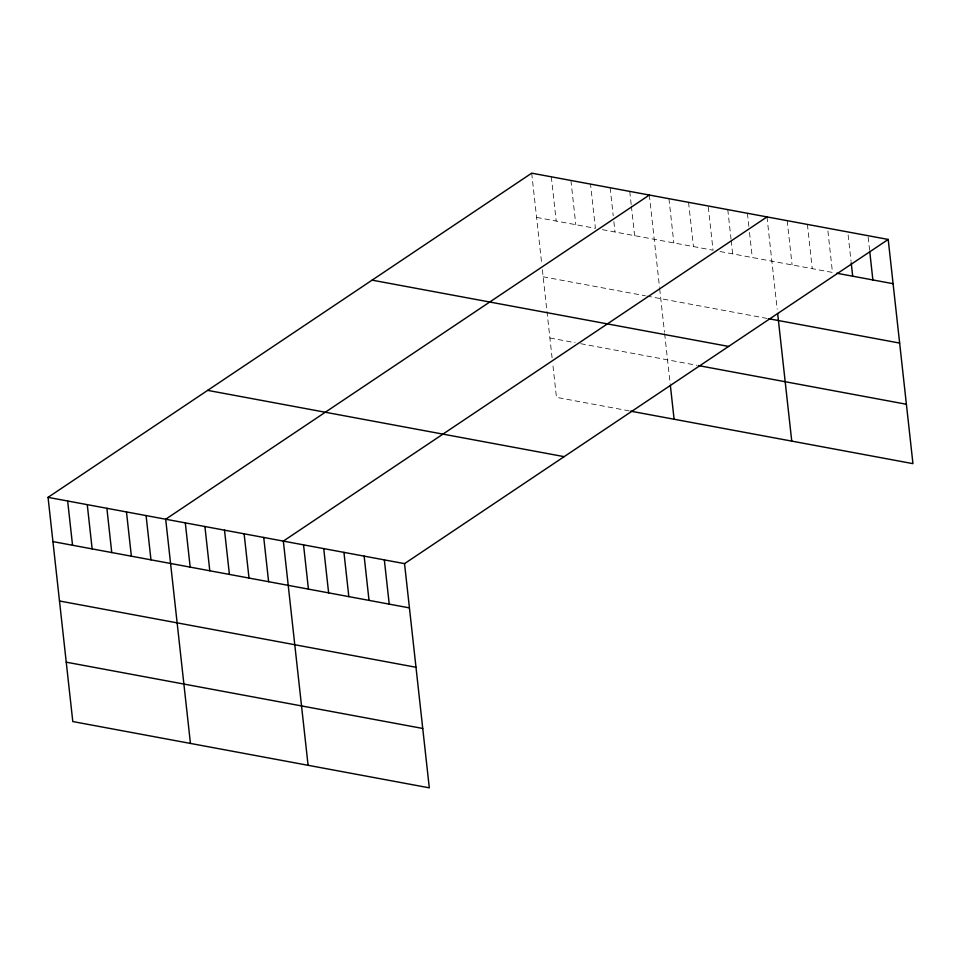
<?xml version="1.0" encoding="UTF-8"?>
<svg xmlns="http://www.w3.org/2000/svg" width="961" height="961" viewBox="0 0 961 961"><rect width="100%" height="100%" fill="white"/><g stroke="black" fill="none" stroke-linecap="round" stroke-linejoin="round"><path stroke-width="0.72" stroke-dasharray="4.8 3.6" d="M536.586 217.414L595.412 228.346L590.522 184.092M602.415 229.655L713.05 250.22L708.173 205.966M720.053 251.53L832.478 272.431L827.589 228.177M543.145 276.792L645.384 295.808M646.777 296.06L767.226 318.463M549.896 337.972L575.11 342.669M580.708 343.702L696.953 365.312M629.275 410.9L556.455 397.361L552.707 363.426M868.155 237.163L869.621 250.437M848.119 234.88L851.05 261.428M807.396 224.418L812.273 268.672M787.191 220.67L792.08 264.912M766.986 216.91L777.185 309.226M747.382 213.258L748.847 226.532M749.496 232.442L752.271 257.512M727.777 209.618L731.033 239.121M731.189 240.598L732.654 253.872M688.557 202.327L693.446 246.581M668.952 198.675L673.841 242.929M649.348 195.035L659.534 287.351M659.69 288.768L664.483 332.17M664.652 333.623L670.189 383.883M629.743 191.383L631.209 204.669M631.365 206.134L634.62 235.637M610.127 187.743L613.226 215.769M613.875 221.667L615.016 231.997M570.918 180.452L575.807 224.706M551.314 176.8L556.191 221.054M531.697 173.16L541.74 264.071M542.364 269.729L552.082 357.768"/><path stroke-width="1.44" d="M888.204 239.445L404.545 563.639L429.303 787.84L72.796 721.555L48.05 497.354L531.697 173.16L888.204 239.445L912.95 463.646L630.68 411.164M649.348 195.035L165.688 519.228L190.446 743.43M766.986 216.91L283.339 541.103L308.085 765.304M836.803 273.236L893.081 283.699M768.632 318.716L899.64 343.077M372.099 280.144L728.594 346.428M698.359 365.576L906.391 404.257M207.66 390.37L564.155 456.655M48.05 497.354L404.545 563.639M52.939 541.608L409.434 607.893M59.486 600.985L415.993 667.27M66.249 662.177L422.744 728.462M869.789 251.914L872.876 279.939M851.218 262.906L852.683 276.179M777.653 313.478L791.744 441.111M670.346 385.301L674.093 419.236M384.34 559.891L389.229 604.133M364.147 556.131L369.024 600.385M343.942 552.371L348.831 596.625M323.737 548.623L328.626 592.865M303.544 544.863L308.421 589.117M263.734 537.463L268.612 581.705M244.118 533.811L249.007 578.066M224.514 530.172L229.403 574.426M204.909 526.52L209.798 570.774M185.305 522.88L190.182 567.134M146.084 515.589L150.973 559.843M126.48 511.937L131.369 556.191M106.875 508.297L111.752 552.551M87.259 504.645L92.148 548.899M67.654 501.005L72.543 545.259"/></g></svg>
